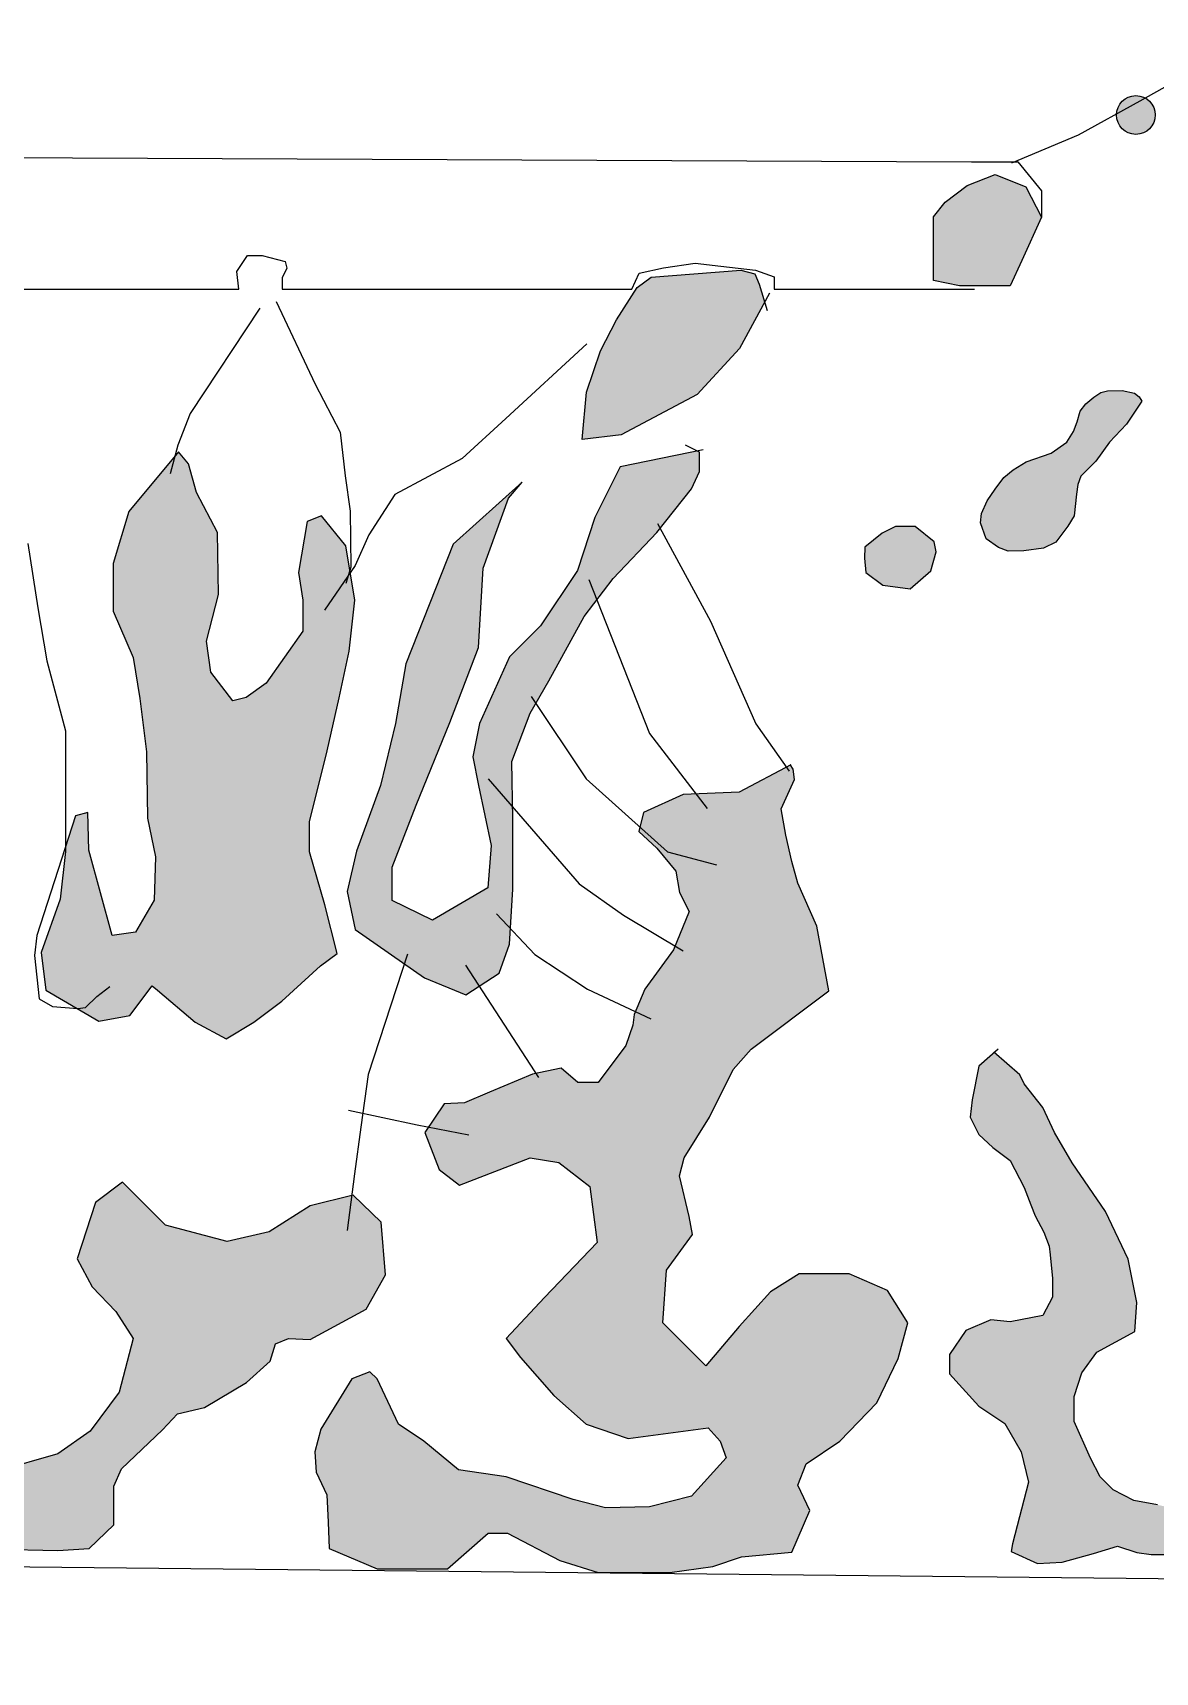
# Model space of a CAD drawing. Header units: inches. Extents: x 155 to 361, y 91 to 381.
# Drawn here: x 173.649 to 174.941, y 306.766 to 308.652 of the extents above; entities that cross this region are included whole.
import ezdxf

# ---------------------------------------------------------------- set-up
doc = ezdxf.new("R2010")
doc.units = ezdxf.units.IN
doc.header["$MEASUREMENT"] = 0
doc.layers.add('çziigi', color=10, linetype='Continuous')

msp = doc.modelspace()

# ---------------------------------------------------------------- hatches: boundary and pattern name
at = {"layer": 'çziigi'}
h = msp.add_hatch(color=256, dxfattribs=at)
h.dxf.hatch_style = 1
h.paths.add_polyline_path([(175.116, 308.4445), (175.0882, 308.4156), (175.0749, 308.4018), (175.026, 308.3935), (175.0183, 308.4073), (175.0349, 308.4334), (175.0349, 308.4563), (175.0502, 308.4639), (175.072, 308.4747), (175.0882, 308.4828), (175.1163, 308.4967), (175.1415, 308.4922), (175.2168, 308.4787), (175.1833, 308.4673), (175.1454, 308.4545)])
h.paths.add_polyline_path([(175.4129, 308.5542), (175.4129, 308.5764), (175.3976, 308.5975), (175.3553, 308.6203), (175.3264, 308.6358), (175.3089, 308.6452), (175.2887, 308.6525), (175.2411, 308.6414), (175.2226, 308.6229), (175.2226, 308.6028), (175.2432, 308.5706), (175.2432, 308.541), (175.2432, 308.5225), (175.2432, 308.5093), (175.2342, 308.5093), (175.2374, 308.4935), (175.2813, 308.4935), (175.3215, 308.5046), (175.3358, 308.5162), (175.3659, 308.5178), (175.3786, 308.5178), (175.4077, 308.5257)])
h.paths.add_polyline_path([(174.9408, 308.5579, 0.273332), (174.9293, 308.5774), (174.9236, 308.5742), (174.8963, 308.5592, 0.014537), (174.8963, 308.5579, 1)])
h.paths.add_polyline_path([(174.9236, 308.5742), (174.9293, 308.5774, 0.551569), (174.8963, 308.5592)])
h = msp.add_hatch(color=256, dxfattribs=at)
h.dxf.hatch_style = 1
h.paths.add_polyline_path([(174.8502, 308.1216), (174.8518, 308.1325), (174.8554, 308.1423), (174.8727, 308.1594), (174.8881, 308.1814), (174.9079, 308.2022), (174.9254, 308.2285), (174.9223, 308.2334), (174.917, 308.2377), (174.903, 308.2407), (174.886, 308.2405), (174.8784, 308.2386), (174.8702, 308.2331), (174.8611, 308.2254), (174.8546, 308.2172), (174.851, 308.2049), (174.8469, 308.1935), (174.8393, 308.1814), (174.8212, 308.1686), (174.7922, 308.1586), (174.7772, 308.1496), (174.7668, 308.1406), (174.7566, 308.1272), (174.7473, 308.1138), (174.7408, 308.0991), (174.7397, 308.0884), (174.7462, 308.0701), (174.7605, 308.0602), (174.7717, 308.0561), (174.7895, 308.0564), (174.8122, 308.0594), (174.8264, 308.0663), (174.8403, 308.0846), (174.8475, 308.0966)])
h.paths.add_polyline_path([(174.6888, 308.0552), (174.6866, 308.0667), (174.6646, 308.0843), (174.6421, 308.0843), (174.6266, 308.0768), (174.6068, 308.0605), (174.6064, 308.0477), (174.6077, 308.0314), (174.6275, 308.0169), (174.6588, 308.0124), (174.6827, 308.0332)])
h.paths.add_polyline_path([(174.4915, 308.3424), (174.4852, 308.3633), (174.4799, 308.3752), (174.464, 308.3792), (174.4097, 308.3752), (174.3606, 308.3712), (174.3448, 308.3593), (174.3209, 308.3222), (174.3024, 308.2865), (174.2865, 308.2389), (174.2812, 308.1846), (174.3262, 308.1899), (174.4136, 308.2362), (174.4626, 308.2892)])
h.paths.add_polyline_path([(174.8099, 308.4402), (174.7921, 308.4754), (174.7568, 308.4895), (174.7245, 308.4768), (174.699, 308.4577), (174.6857, 308.4407), (174.6857, 308.4161), (174.6857, 308.3864), (174.6857, 308.3673), (174.7155, 308.3612), (174.7741, 308.3612), (174.7875, 308.3906)])
h = msp.add_hatch(color=256, dxfattribs=at)
h.dxf.hatch_style = 1
h.paths.add_polyline_path([(173.9878, 307.826), (174.0018, 307.8872), (174.0133, 307.9407), (174.0197, 307.9997), (174.0095, 308.0621), (173.9814, 308.0965), (173.9649, 308.0901), (173.9547, 308.0315), (173.9598, 307.9997), (173.9598, 307.964), (173.9177, 307.9041), (173.8947, 307.8875), (173.8794, 307.8837), (173.8539, 307.9168), (173.8488, 307.9525), (173.8628, 308.006), (173.8616, 308.0774), (173.8373, 308.1233), (173.8284, 308.1564), (173.8169, 308.1704), (173.7596, 308.1016), (173.7417, 308.0417), (173.7417, 307.9869), (173.7647, 307.9334), (173.7723, 307.8863), (173.78, 307.8251), (173.7812, 307.7486), (173.7902, 307.704), (173.7889, 307.6543), (173.7672, 307.6174), (173.7404, 307.6136), (173.7136, 307.7117), (173.7124, 307.755), (173.6983, 307.7512), (173.6868, 307.7157), (173.6868, 307.7104), (173.6805, 307.6556), (173.6588, 307.5941), (173.6639, 307.5508), (173.7251, 307.5151), (173.7608, 307.5215), (173.7863, 307.5559), (173.7927, 307.5508), (173.8361, 307.5138), (173.8718, 307.4947), (173.9036, 307.5138), (173.9355, 307.5381), (173.9802, 307.5788), (173.9993, 307.5928), (173.9853, 307.6489), (173.9674, 307.7101), (173.9674, 307.7445)])
h = msp.add_hatch(color=256, dxfattribs=at)
h.dxf.hatch_style = 1
h.paths.add_polyline_path([(174.407, 308.1276), (174.4163, 308.1475), (174.4163, 308.17), (174.4139, 308.1711), (174.3249, 308.1528), (174.2958, 308.0945), (174.2759, 308.0336), (174.2335, 307.9701), (174.1977, 307.9344), (174.1633, 307.8576), (174.1554, 307.8192), (174.162, 307.7861), (174.1765, 307.7173), (174.1726, 307.6684), (174.109, 307.6313), (174.0626, 307.6538), (174.0626, 307.6922), (174.0904, 307.7636), (174.1289, 307.8589), (174.162, 307.945), (174.1673, 308.0363), (174.1964, 308.117), (174.2123, 308.1355), (174.1328, 308.0641), (174.0785, 307.9264), (174.0666, 307.8576), (174.0494, 307.7861), (174.0216, 307.7107), (174.011, 307.6644), (174.0202, 307.6207), (174.0997, 307.5651), (174.1474, 307.5453), (174.1858, 307.5704), (174.1977, 307.6035), (174.2017, 307.667), (174.2017, 307.7478), (174.2004, 307.8139), (174.2216, 307.8695), (174.2428, 307.9066), (174.2838, 307.9807), (174.3169, 308.0244), (174.3673, 308.0773)])
h = msp.add_hatch(color=256, dxfattribs=at)
h.dxf.hatch_style = 1
h.paths.add_polyline_path([(174.5516, 307.6245), (174.5296, 307.674), (174.5227, 307.6988), (174.5158, 307.729), (174.5103, 307.7593), (174.5259, 307.7932), (174.5243, 307.805), (174.5211, 307.81), (174.4622, 307.7786), (174.3975, 307.7758), (174.3521, 307.7552), (174.3466, 307.7332), (174.3673, 307.714), (174.3893, 307.6878), (174.3934, 307.6631), (174.4044, 307.6411), (174.3865, 307.5971), (174.3535, 307.5518), (174.3411, 307.5229), (174.3398, 307.5105), (174.3317, 307.4877), (174.4419, 307.4325), (174.4553, 307.4594), (174.4759, 307.4827), (174.5654, 307.5501)])
h.paths.add_polyline_path([(174.4278, 307.4044), (174.4419, 307.4325), (174.3317, 307.4877), (174.3315, 307.4871), (174.2999, 307.4445), (174.2765, 307.4445), (174.2572, 307.461), (174.2242, 307.4541), (174.1747, 307.4335), (174.1458, 307.4212), (174.1224, 307.4198), (174.1004, 307.3868), (174.1169, 307.3442), (174.1403, 307.3263), (174.2214, 307.3579), (174.2545, 307.3524), (174.2902, 307.3249), (174.2985, 307.2603), (174.238, 307.1971), (174.1939, 307.15), (174.2104, 307.1281), (174.2489, 307.0841), (174.2861, 307.0511), (174.3342, 307.0346), (174.4264, 307.0469), (174.4402, 307.0318), (174.4471, 307.0126), (174.4072, 306.9686), (174.359, 306.9562), (174.3081, 306.9548), (174.2709, 306.9645), (174.1939, 306.9906), (174.1389, 306.9988), (174.099, 307.0318), (174.0701, 307.0511), (174.0453, 307.1033), (174.0371, 307.1116), (174.0164, 307.1033), (173.9807, 307.0456), (173.9738, 307.0194), (173.9752, 306.9961), (173.9875, 306.97), (173.9889, 306.9383), (173.9903, 306.9081), (174.0453, 306.8847), (174.0852, 306.8847), (174.1265, 306.8847), (174.1733, 306.926), (174.1953, 306.926), (174.2558, 306.8944), (174.2998, 306.8806), (174.3425, 306.8806), (174.3824, 306.8806), (174.4319, 306.8875), (174.4649, 306.8985), (174.5227, 306.904), (174.5434, 306.9521), (174.5296, 306.981), (174.5392, 307.0057), (174.5778, 307.0318), (174.6204, 307.0758), (174.6452, 307.1267), (174.6562, 307.1679), (174.6328, 307.205), (174.5888, 307.2243), (174.531, 307.2243), (174.498, 307.2037), (174.4622, 307.1638), (174.4237, 307.1184), (174.3741, 307.1679), (174.3783, 307.2284), (174.4085, 307.2696), (174.4044, 307.2903), (174.3934, 307.337), (174.3989, 307.3576)])
h = msp.add_hatch(color=256, dxfattribs=at)
h.dxf.hatch_style = 1
h.paths.add_polyline_path([(174.8114, 307.4157), (174.7902, 307.4431), (174.7852, 307.4531), (174.7557, 307.4789), (174.7378, 307.4631), (174.7303, 307.4244), (174.7278, 307.4045), (174.7378, 307.3846), (174.754, 307.3696), (174.774, 307.3547), (174.7902, 307.3235), (174.7977, 307.3036), (174.8027, 307.2911), (174.8126, 307.2724), (174.8189, 307.2562), (174.8201, 307.2462), (174.8226, 307.2188), (174.8226, 307.1976), (174.8114, 307.1765), (174.774, 307.169), (174.7515, 307.1715), (174.7229, 307.159), (174.7041, 307.1316), (174.7041, 307.1092), (174.7378, 307.0718), (174.7677, 307.0519), (174.7865, 307.0195), (174.7952, 306.9846), (174.7765, 306.9135), (174.7752, 306.9048), (174.8052, 306.8911), (174.8338, 306.8924), (174.87, 306.9023), (174.8974, 306.911), (174.9199, 306.9036), (174.9361, 306.9011), (174.9598, 306.9011), (174.991, 306.9011), (174.996, 306.9135), (174.9785, 306.9509), (174.9436, 306.9584), (174.9162, 306.9634), (174.8925, 306.9758), (174.8775, 306.9908), (174.8663, 307.012), (174.8476, 307.0543), (174.8476, 307.083), (174.8563, 307.1104), (174.8738, 307.1341), (174.9174, 307.1578), (174.9199, 307.1914), (174.9099, 307.2413), (174.8837, 307.2961), (174.8451, 307.3522), (174.8251, 307.3871)])
h = msp.add_hatch(color=256, dxfattribs=at)
h.dxf.hatch_style = 1
h.paths.add_polyline_path([(173.2471, 307.1413), (173.2508, 307.1797), (173.2446, 307.1983), (173.2347, 307.2132), (173.2267, 307.2276), (173.2186, 307.2231), (173.1739, 307.1983), (173.1416, 307.1835), (173.1193, 307.1959), (173.1143, 307.1971), (173.082, 307.1971), (173.0721, 307.1897), (173.056, 307.15), (173.0572, 307.1289), (173.0808, 307.0954), (173.1255, 307.0644), (173.1453, 307.0359), (173.1615, 306.985), (173.1664, 306.9491), (173.1999, 306.9143), (173.2521, 306.9081), (173.3241, 306.9081), (173.3687, 306.9106), (173.4593, 306.9119), (173.5251, 306.9094), (173.5698, 306.9081), (173.6778, 306.9057), (173.7138, 306.9081), (173.7423, 306.9354), (173.7423, 306.9801), (173.751, 306.9999), (173.7982, 307.0446), (173.8155, 307.0632), (173.8466, 307.0706), (173.895, 307.0991), (173.9223, 307.1239), (173.9285, 307.1438), (173.9434, 307.15), (173.9682, 307.1487), (174.0327, 307.1835), (174.0551, 307.2231), (174.0501, 307.2839), (174.0178, 307.3149), (173.9682, 307.3025), (173.921, 307.2727), (173.8726, 307.2616), (173.8019, 307.2802), (173.7671, 307.3149), (173.7522, 307.3298), (173.7212, 307.3062), (173.7001, 307.2417), (173.7175, 307.2095), (173.7448, 307.181), (173.7647, 307.15), (173.7485, 307.088), (173.715, 307.0433), (173.6778, 307.0173), (173.5797, 306.9888), (173.5425, 306.9801), (173.4891, 306.9689), (173.4122, 306.99), (173.3439, 307.0148), (173.3439, 307.0396), (173.3861, 307.0917), (173.4767, 307.1165), (173.504, 307.1351), (173.5102, 307.1524), (173.5388, 307.1611), (173.5723, 307.1586), (173.5884, 307.1562), (173.5921, 307.1934), (173.545, 307.2492), (173.5164, 307.2628), (173.4904, 307.2628), (173.4904, 307.2355), (173.5115, 307.2293), (173.509, 307.2033), (173.4904, 307.1959), (173.4556, 307.1971), (173.4085, 307.2194), (173.3861, 307.2169), (173.3588, 307.1897), (173.3538, 307.1487), (173.3414, 307.1152), (173.3265, 307.083), (173.3179, 307.0656), (173.2968, 307.0396), (173.267, 307.0359), (173.2483, 307.088)])

# ---------------------------------------------------------------- linework, layer by layer
for p, q in [((174.9236, 308.5742), (174.9775, 308.6043)), ((174.8524, 308.535), (174.9236, 308.5742)), ((174.7757, 308.503), (174.8524, 308.535)), ((171.7118, 308.5178), (174.7296, 308.5039)), ((174.7296, 308.5039), (174.7827, 308.5039)), ((174.7827, 308.5039), (174.8099, 308.4708)), ((174.699, 308.4577), (174.7245, 308.4768)), ((174.7245, 308.4768), (174.7568, 308.4895)), ((174.7568, 308.4895), (174.7921, 308.4754)), ((174.7921, 308.4754), (174.8099, 308.4402)), ((174.6857, 308.4407), (174.699, 308.4577)), ((174.8099, 308.4708), (174.8099, 308.4402)), ((174.6857, 308.4161), (174.6857, 308.4407)), ((174.8099, 308.4402), (174.7875, 308.3906)), ((174.6857, 308.3864), (174.6857, 308.4161)), ((173.8837, 308.3778), (173.8962, 308.3962)), ((173.8962, 308.3962), (173.9129, 308.3962)), ((173.9129, 308.3962), (173.9394, 308.3894)), ((173.9415, 308.3815), (173.9361, 308.3703)), ((173.9394, 308.3894), (173.9415, 308.3815)), ((174.3471, 308.376), (174.3749, 308.382)), ((174.3749, 308.382), (174.4113, 308.3875)), ((174.4097, 308.3752), (174.464, 308.3792)), ((174.4113, 308.3875), (174.441, 308.3841)), ((174.441, 308.3841), (174.4809, 308.3794)), ((174.464, 308.3792), (174.4799, 308.3752)), ((174.4809, 308.3794), (174.5022, 308.3716)), ((174.6857, 308.3673), (174.6857, 308.3864)), ((174.7875, 308.3906), (174.7741, 308.3612)), ((173.886, 308.3576), (173.8837, 308.3778)), ((173.9361, 308.3703), (173.9361, 308.3576)), ((174.3209, 308.3222), (174.3448, 308.3593)), ((174.3386, 308.3576), (174.3471, 308.376)), ((174.3448, 308.3593), (174.3606, 308.3712)), ((174.3606, 308.3712), (174.4097, 308.3752)), ((174.4799, 308.3752), (174.4852, 308.3633)), ((174.4852, 308.3633), (174.4944, 308.3328)), ((174.5022, 308.3716), (174.5022, 308.3576)), ((174.7155, 308.3612), (174.6857, 308.3673)), ((174.7741, 308.3612), (174.7155, 308.3612)), ((173.5133, 308.3576), (173.886, 308.3576)), ((173.9293, 308.3431), (173.9739, 308.2482)), ((173.9361, 308.3576), (174.3386, 308.3576)), ((174.4971, 308.3527), (174.4626, 308.2892)), ((174.5022, 308.3576), (174.733, 308.3576)), ((173.9103, 308.3357), (173.8302, 308.2144)), ((174.3024, 308.2865), (174.3209, 308.3222)), ((174.2869, 308.2944), (174.1936, 308.2086)), ((174.2865, 308.2389), (174.3024, 308.2865)), ((174.4626, 308.2892), (174.4136, 308.2362)), ((173.9739, 308.2482), (174.0028, 308.1929)), ((174.2812, 308.1846), (174.2865, 308.2389)), ((174.4136, 308.2362), (174.3262, 308.1899)), ((174.8611, 308.2254), (174.8702, 308.2331)), ((174.8702, 308.2331), (174.8784, 308.2386)), ((174.8784, 308.2386), (174.886, 308.2405)), ((174.886, 308.2405), (174.903, 308.2407)), ((174.903, 308.2407), (174.917, 308.2377)), ((174.9254, 308.2285), (174.9079, 308.2022)), ((174.917, 308.2377), (174.9223, 308.2334)), ((174.9223, 308.2334), (174.9254, 308.2285)), ((173.8302, 308.2144), (173.8161, 308.178)), ((174.1936, 308.2086), (174.1432, 308.1624)), ((174.851, 308.2049), (174.8546, 308.2172)), ((174.8546, 308.2172), (174.8611, 308.2254)), ((174.0028, 308.1929), (174.0086, 308.1425)), ((174.3262, 308.1899), (174.2812, 308.1846)), ((174.8393, 308.1814), (174.8469, 308.1935)), ((174.8469, 308.1935), (174.851, 308.2049)), ((174.9079, 308.2022), (174.8881, 308.1814)), ((173.8169, 308.1704), (173.7596, 308.1016)), ((173.8161, 308.178), (173.807, 308.145)), ((173.8284, 308.1564), (173.8169, 308.1704)), ((174.4207, 308.1725), (174.3249, 308.1528)), ((174.4163, 308.17), (174.4004, 308.1779)), ((174.8212, 308.1686), (174.8393, 308.1814)), ((174.8881, 308.1814), (174.8727, 308.1594)), ((173.8373, 308.1233), (173.8284, 308.1564)), ((174.1432, 308.1624), (174.0656, 308.1211)), ((174.3249, 308.1528), (174.2958, 308.0945)), ((174.4163, 308.1475), (174.4163, 308.17)), ((174.7772, 308.1496), (174.7922, 308.1586)), ((174.7922, 308.1586), (174.8212, 308.1686)), ((174.8727, 308.1594), (174.8554, 308.1423)), ((174.0086, 308.1425), (174.0144, 308.1021)), ((174.2123, 308.1355), (174.1328, 308.0641)), ((174.1964, 308.117), (174.2123, 308.1355)), ((174.407, 308.1276), (174.4163, 308.1475)), ((174.7566, 308.1272), (174.7668, 308.1406)), ((174.7668, 308.1406), (174.7772, 308.1496)), ((174.8554, 308.1423), (174.8518, 308.1325)), ((173.8616, 308.0774), (173.8373, 308.1233)), ((174.0656, 308.1211), (174.0358, 308.0749)), ((174.1673, 308.0363), (174.1964, 308.117)), ((174.3673, 308.0773), (174.407, 308.1276)), ((174.7408, 308.0991), (174.7473, 308.1138)), ((174.7473, 308.1138), (174.7566, 308.1272)), ((174.8502, 308.1216), (174.8475, 308.0966)), ((174.8518, 308.1325), (174.8502, 308.1216)), ((173.7596, 308.1016), (173.7417, 308.0417)), ((173.9814, 308.0965), (173.9649, 308.0901)), ((174.0095, 308.0621), (173.9814, 308.0965)), ((174.0144, 308.1021), (174.0152, 308.0377)), ((174.7397, 308.0884), (174.7408, 308.0991)), ((174.8475, 308.0966), (174.8403, 308.0846)), ((173.8628, 308.006), (173.8616, 308.0774)), ((173.9649, 308.0901), (173.9547, 308.0315)), ((174.2958, 308.0945), (174.2759, 308.0336)), ((174.3169, 308.0244), (174.3673, 308.0773)), ((174.368, 308.0878), (174.4292, 307.9755)), ((174.6266, 308.0768), (174.6068, 308.0605)), ((174.6421, 308.0843), (174.6266, 308.0768)), ((174.6646, 308.0843), (174.6421, 308.0843)), ((174.6866, 308.0667), (174.6646, 308.0843)), ((174.7462, 308.0701), (174.7397, 308.0884)), ((174.8403, 308.0846), (174.8264, 308.0663)), ((173.6435, 308.0647), (173.655, 307.9907)), ((174.0197, 307.9997), (174.0095, 308.0621)), ((174.0358, 308.0749), (174.0201, 308.0394)), ((174.1328, 308.0641), (174.0785, 307.9264)), ((174.6068, 308.0605), (174.6064, 308.0477)), ((174.6888, 308.0552), (174.6866, 308.0667)), ((174.7605, 308.0602), (174.7462, 308.0701)), ((174.7717, 308.0561), (174.7605, 308.0602)), ((174.8122, 308.0594), (174.7895, 308.0564)), ((174.8264, 308.0663), (174.8122, 308.0594)), ((173.7417, 308.0417), (173.7417, 307.9869)), ((174.0201, 308.0394), (173.9846, 307.9882)), ((174.6064, 308.0477), (174.6077, 308.0314)), ((174.6827, 308.0332), (174.6888, 308.0552)), ((174.7895, 308.0564), (174.7717, 308.0561)), ((173.9547, 308.0315), (173.9598, 307.9997)), ((174.0152, 308.0377), (174.0094, 308.0187)), ((174.162, 307.945), (174.1673, 308.0363)), ((174.2759, 308.0336), (174.2335, 307.9701)), ((174.2838, 307.9807), (174.3169, 308.0244)), ((174.2889, 308.0235), (174.359, 307.8462)), ((174.6077, 308.0314), (174.6275, 308.0169)), ((174.6588, 308.0124), (174.6827, 308.0332)), ((173.8488, 307.9525), (173.8628, 308.006)), ((174.6275, 308.0169), (174.6588, 308.0124)), ((173.655, 307.9907), (173.6652, 307.9296)), ((173.7417, 307.9869), (173.7647, 307.9334)), ((173.9598, 307.9997), (173.9598, 307.964)), ((174.0133, 307.9407), (174.0197, 307.9997)), ((173.9598, 307.964), (173.9177, 307.9041)), ((174.2335, 307.9701), (174.1977, 307.9344)), ((174.2428, 307.9066), (174.2838, 307.9807)), ((174.4292, 307.9755), (174.4811, 307.8573)), ((173.8539, 307.9168), (173.8488, 307.9525)), ((174.1289, 307.8589), (174.162, 307.945)), ((173.6652, 307.9296), (173.6868, 307.8493)), ((173.7647, 307.9334), (173.7723, 307.8863)), ((174.0018, 307.8872), (174.0133, 307.9407)), ((174.0785, 307.9264), (174.0666, 307.8576)), ((174.1977, 307.9344), (174.1633, 307.8576)), ((173.8794, 307.8837), (173.8539, 307.9168)), ((174.2216, 307.8695), (174.2428, 307.9066)), ((173.8947, 307.8875), (173.8794, 307.8837)), ((173.9177, 307.9041), (173.8947, 307.8875)), ((174.2228, 307.8888), (174.2861, 307.7939)), ((173.7723, 307.8863), (173.78, 307.8251)), ((173.9878, 307.826), (174.0018, 307.8872)), ((174.2004, 307.8139), (174.2216, 307.8695)), ((174.0666, 307.8576), (174.0494, 307.7861)), ((174.0904, 307.7636), (174.1289, 307.8589)), ((174.1633, 307.8576), (174.1554, 307.8192)), ((174.4811, 307.8573), (174.5194, 307.8029)), ((173.6868, 307.8493), (173.6868, 307.7678)), ((174.359, 307.8462), (174.4251, 307.7596)), ((173.78, 307.8251), (173.7812, 307.7486)), ((173.9674, 307.7445), (173.9878, 307.826)), ((174.1554, 307.8192), (174.162, 307.7861)), ((174.2017, 307.7478), (174.2004, 307.8139)), ((174.1733, 307.7939), (174.2779, 307.673)), ((174.2861, 307.7939), (174.3797, 307.7101)), ((174.5214, 307.8102), (174.4622, 307.7786)), ((174.5103, 307.7593), (174.5259, 307.7932)), ((174.5243, 307.805), (174.5207, 307.8106)), ((174.5259, 307.7932), (174.5243, 307.805)), ((174.0494, 307.7861), (174.0216, 307.7107)), ((174.162, 307.7861), (174.1765, 307.7173)), ((174.3975, 307.7758), (174.3521, 307.7552)), ((174.4622, 307.7786), (174.3975, 307.7758)), ((173.6868, 307.7678), (173.6868, 307.7104)), ((174.0626, 307.6922), (174.0904, 307.7636)), ((174.5158, 307.729), (174.5103, 307.7593)), ((173.6983, 307.7512), (173.6537, 307.6136)), ((173.7124, 307.755), (173.6983, 307.7512)), ((173.7136, 307.7117), (173.7124, 307.755)), ((173.7812, 307.7486), (173.7902, 307.704)), ((173.9674, 307.7101), (173.9674, 307.7445)), ((174.2017, 307.667), (174.2017, 307.7478)), ((174.3521, 307.7552), (174.3466, 307.7332)), ((174.3466, 307.7332), (174.3673, 307.714)), ((174.5227, 307.6988), (174.5158, 307.729)), ((173.6868, 307.7104), (173.6805, 307.6556)), ((173.7404, 307.6136), (173.7136, 307.7117)), ((173.7902, 307.704), (173.7889, 307.6543)), ((173.9853, 307.6489), (173.9674, 307.7101)), ((174.0216, 307.7107), (174.011, 307.6644)), ((174.1765, 307.7173), (174.1726, 307.6684)), ((174.3673, 307.714), (174.3893, 307.6878)), ((174.3797, 307.7101), (174.4361, 307.695)), ((174.5296, 307.674), (174.5227, 307.6988)), ((174.0626, 307.6538), (174.0626, 307.6922)), ((174.3893, 307.6878), (174.3934, 307.6631)), ((174.011, 307.6644), (174.0202, 307.6207)), ((174.1726, 307.6684), (174.109, 307.6313)), ((174.1977, 307.6035), (174.2017, 307.667)), ((174.2779, 307.673), (174.3288, 307.6372)), ((174.3934, 307.6631), (174.4044, 307.6411)), ((174.5516, 307.6245), (174.5296, 307.674)), ((173.6805, 307.6556), (173.6588, 307.5941)), ((173.7889, 307.6543), (173.7672, 307.6174)), ((173.9993, 307.5928), (173.9853, 307.6489)), ((174.109, 307.6313), (174.0626, 307.6538)), ((174.1829, 307.6386), (174.227, 307.5919)), ((174.3288, 307.6372), (174.3976, 307.596)), ((174.4044, 307.6411), (174.3865, 307.5971)), ((174.5654, 307.5501), (174.5516, 307.6245)), ((173.6537, 307.6136), (173.6512, 307.5906)), ((173.7672, 307.6174), (173.7404, 307.6136)), ((174.0202, 307.6207), (174.0997, 307.5651)), ((173.6512, 307.5906), (173.6563, 307.5409)), ((173.6588, 307.5941), (173.6639, 307.5508)), ((173.9802, 307.5788), (173.9993, 307.5928)), ((174.0803, 307.5921), (174.0351, 307.4537)), ((174.1858, 307.5704), (174.1977, 307.6035)), ((174.227, 307.5919), (174.2875, 307.552)), ((174.3865, 307.5971), (174.3535, 307.5518)), ((173.9355, 307.5381), (173.9802, 307.5788)), ((174.1472, 307.5795), (174.2311, 307.4503)), ((174.1474, 307.5453), (174.1858, 307.5704)), ((173.6639, 307.5508), (173.7251, 307.5151)), ((173.7226, 307.5435), (173.7379, 307.555)), ((173.7608, 307.5215), (173.7863, 307.5559)), ((173.7863, 307.5559), (173.7927, 307.5508)), ((173.7927, 307.5508), (173.8361, 307.5138)), ((174.0997, 307.5651), (174.1474, 307.5453)), ((174.2875, 307.552), (174.3604, 307.5176)), ((174.3535, 307.5518), (174.3411, 307.5229)), ((174.4759, 307.4827), (174.5654, 307.5501)), ((173.6563, 307.5409), (173.6716, 307.532)), ((173.6716, 307.532), (173.7009, 307.5295)), ((173.7009, 307.5295), (173.7098, 307.5308)), ((173.7098, 307.5308), (173.7226, 307.5435)), ((173.9036, 307.5138), (173.9355, 307.5381)), ((173.7251, 307.5151), (173.7608, 307.5215)), ((173.8361, 307.5138), (173.8718, 307.4947)), ((173.8718, 307.4947), (173.9036, 307.5138)), ((174.3398, 307.5105), (174.3315, 307.4871)), ((174.3411, 307.5229), (174.3398, 307.5105)), ((174.3315, 307.4871), (174.2999, 307.4445)), ((174.4553, 307.4594), (174.4759, 307.4827)), ((174.7603, 307.483), (174.7378, 307.4631)), ((174.7852, 307.4531), (174.7553, 307.4793)), ((174.0351, 307.4537), (174.0266, 307.3929)), ((174.2242, 307.4541), (174.1747, 307.4335)), ((174.2572, 307.461), (174.2242, 307.4541)), ((174.2765, 307.4445), (174.2572, 307.461)), ((174.4278, 307.4044), (174.4553, 307.4594)), ((174.7378, 307.4631), (174.7303, 307.4244)), ((174.2999, 307.4445), (174.2765, 307.4445)), ((174.7902, 307.4431), (174.7852, 307.4531)), ((174.8114, 307.4157), (174.7902, 307.4431)), ((174.1224, 307.4198), (174.1004, 307.3868)), ((174.1458, 307.4212), (174.1224, 307.4198)), ((174.1747, 307.4335), (174.1458, 307.4212)), ((174.7303, 307.4244), (174.7278, 307.4045)), ((174.0124, 307.4127), (174.0916, 307.3957)), ((174.3989, 307.3576), (174.4278, 307.4044)), ((174.7278, 307.4045), (174.7378, 307.3846)), ((174.8251, 307.3871), (174.8114, 307.4157)), ((174.0266, 307.3929), (174.0195, 307.3392)), ((174.0916, 307.3957), (174.151, 307.3844)), ((174.1004, 307.3868), (174.1169, 307.3442)), ((174.7378, 307.3846), (174.754, 307.3696)), ((174.8451, 307.3522), (174.8251, 307.3871)), ((174.754, 307.3696), (174.774, 307.3547)), ((174.1169, 307.3442), (174.1403, 307.3263)), ((174.1403, 307.3263), (174.2214, 307.3579)), ((174.2214, 307.3579), (174.2545, 307.3524)), ((174.2545, 307.3524), (174.2902, 307.3249)), ((174.3934, 307.337), (174.3989, 307.3576)), ((174.774, 307.3547), (174.7902, 307.3235)), ((174.8837, 307.2961), (174.8451, 307.3522)), ((173.7522, 307.3298), (173.7212, 307.3062)), ((173.7671, 307.3149), (173.7522, 307.3298)), ((174.0195, 307.3392), (174.011, 307.2743)), ((174.2902, 307.3249), (174.2985, 307.2603)), ((174.4044, 307.2903), (174.3934, 307.337)), ((174.7902, 307.3235), (174.7977, 307.3036)), ((173.7212, 307.3062), (173.7001, 307.2417)), ((173.8019, 307.2802), (173.7671, 307.3149)), ((174.0178, 307.3149), (173.9682, 307.3025)), ((174.0501, 307.2839), (174.0178, 307.3149)), ((174.7977, 307.3036), (174.8027, 307.2911)), ((173.9682, 307.3025), (173.921, 307.2727)), ((174.0551, 307.2231), (174.0501, 307.2839)), ((174.4085, 307.2696), (174.4044, 307.2903)), ((174.8027, 307.2911), (174.8126, 307.2724)), ((174.9099, 307.2413), (174.8837, 307.2961)), ((173.8726, 307.2616), (173.8019, 307.2802)), ((173.921, 307.2727), (173.8726, 307.2616)), ((174.3783, 307.2284), (174.4085, 307.2696)), ((174.8126, 307.2724), (174.8189, 307.2562)), ((174.2985, 307.2603), (174.238, 307.1971)), ((174.8189, 307.2562), (174.8201, 307.2462)), ((174.8201, 307.2462), (174.8226, 307.2188)), ((173.7001, 307.2417), (173.7175, 307.2095)), ((174.3741, 307.1679), (174.3783, 307.2284)), ((174.9199, 307.1914), (174.9099, 307.2413)), ((173.7175, 307.2095), (173.7448, 307.181)), ((174.0327, 307.1835), (174.0551, 307.2231)), ((174.531, 307.2243), (174.498, 307.2037)), ((174.5888, 307.2243), (174.531, 307.2243)), ((174.6328, 307.205), (174.5888, 307.2243)), ((174.8226, 307.2188), (174.8226, 307.1976)), ((174.238, 307.1971), (174.1939, 307.15)), ((174.498, 307.2037), (174.4622, 307.1638)), ((174.6562, 307.1679), (174.6328, 307.205)), ((174.8226, 307.1976), (174.8114, 307.1765)), ((174.9174, 307.1578), (174.9199, 307.1914)), ((173.7448, 307.181), (173.7647, 307.15)), ((173.9682, 307.1487), (174.0327, 307.1835)), ((174.7515, 307.1715), (174.7229, 307.159)), ((174.774, 307.169), (174.7515, 307.1715)), ((174.8114, 307.1765), (174.774, 307.169)), ((174.4237, 307.1184), (174.3741, 307.1679)), ((174.4622, 307.1638), (174.4237, 307.1184)), ((174.6452, 307.1267), (174.6562, 307.1679)), ((174.7229, 307.159), (174.7041, 307.1316)), ((174.8738, 307.1341), (174.9174, 307.1578)), ((173.7647, 307.15), (173.7485, 307.088)), ((173.9223, 307.1239), (173.9285, 307.1438)), ((173.9285, 307.1438), (173.9434, 307.15)), ((173.9434, 307.15), (173.9682, 307.1487)), ((174.1939, 307.15), (174.2104, 307.1281)), ((174.8563, 307.1104), (174.8738, 307.1341)), ((173.895, 307.0991), (173.9223, 307.1239)), ((174.2104, 307.1281), (174.2489, 307.0841)), ((174.6204, 307.0758), (174.6452, 307.1267)), ((174.7041, 307.1316), (174.7041, 307.1092)), ((173.8466, 307.0706), (173.895, 307.0991)), ((174.0164, 307.1033), (173.9807, 307.0456)), ((174.0371, 307.1116), (174.0164, 307.1033)), ((174.0453, 307.1033), (174.0371, 307.1116)), ((174.0701, 307.0511), (174.0453, 307.1033)), ((174.7041, 307.1092), (174.7378, 307.0718)), ((174.8476, 307.083), (174.8563, 307.1104)), ((173.7485, 307.088), (173.715, 307.0433)), ((174.2489, 307.0841), (174.2861, 307.0511)), ((174.8476, 307.0543), (174.8476, 307.083)), ((173.7982, 307.0446), (173.8155, 307.0632)), ((173.8155, 307.0632), (173.8466, 307.0706)), ((174.5778, 307.0318), (174.6204, 307.0758)), ((174.7378, 307.0718), (174.7677, 307.0519)), ((173.715, 307.0433), (173.6778, 307.0173)), ((173.751, 306.9999), (173.7982, 307.0446)), ((173.9807, 307.0456), (173.9738, 307.0194)), ((174.099, 307.0318), (174.0701, 307.0511)), ((174.2861, 307.0511), (174.3342, 307.0346)), ((174.3342, 307.0346), (174.4264, 307.0469)), ((174.4264, 307.0469), (174.4402, 307.0318)), ((174.7677, 307.0519), (174.7865, 307.0195)), ((174.8663, 307.012), (174.8476, 307.0543)), ((174.1389, 306.9988), (174.099, 307.0318)), ((174.4402, 307.0318), (174.4471, 307.0126)), ((174.5392, 307.0057), (174.5778, 307.0318)), ((173.6778, 307.0173), (173.5797, 306.9888)), ((173.9738, 307.0194), (173.9752, 306.9961)), ((174.4471, 307.0126), (174.4072, 306.9686)), ((174.5296, 306.981), (174.5392, 307.0057)), ((174.7865, 307.0195), (174.7952, 306.9846)), ((174.8775, 306.9908), (174.8663, 307.012)), ((173.7423, 306.9801), (173.751, 306.9999)), ((173.9752, 306.9961), (173.9875, 306.97)), ((174.1939, 306.9906), (174.1389, 306.9988)), ((174.2709, 306.9645), (174.1939, 306.9906)), ((174.7952, 306.9846), (174.7765, 306.9135)), ((174.8925, 306.9758), (174.8775, 306.9908)), ((173.7423, 306.9354), (173.7423, 306.9801)), ((173.9875, 306.97), (173.9889, 306.9383)), ((174.3081, 306.9548), (174.2709, 306.9645)), ((174.4072, 306.9686), (174.359, 306.9562)), ((174.5434, 306.9521), (174.5296, 306.981)), ((174.9162, 306.9634), (174.8925, 306.9758)), ((174.9436, 306.9584), (174.9162, 306.9634)), ((174.359, 306.9562), (174.3081, 306.9548)), ((174.5227, 306.904), (174.5434, 306.9521)), ((173.7138, 306.9081), (173.7423, 306.9354)), ((173.9889, 306.9383), (173.9903, 306.9081)), ((174.1265, 306.8847), (174.1733, 306.926)), ((174.1733, 306.926), (174.1953, 306.926)), ((174.1953, 306.926), (174.2558, 306.8944)), ((173.5698, 306.9081), (173.6778, 306.9057)), ((173.6778, 306.9057), (173.7138, 306.9081)), ((173.9903, 306.9081), (174.0453, 306.8847)), ((174.7765, 306.9135), (174.7752, 306.9048)), ((174.87, 306.9023), (174.8974, 306.911)), ((174.8974, 306.911), (174.9199, 306.9036)), ((172.8107, 306.8955), (185.5369, 306.7658)), ((174.2558, 306.8944), (174.2998, 306.8806)), ((174.3824, 306.8806), (174.4319, 306.8875)), ((174.4319, 306.8875), (174.4649, 306.8985)), ((174.4649, 306.8985), (174.5227, 306.904)), ((174.7752, 306.9048), (174.8052, 306.8911)), ((174.8052, 306.8911), (174.8338, 306.8924)), ((174.8338, 306.8924), (174.87, 306.9023)), ((174.9199, 306.9036), (174.9361, 306.9011)), ((174.9361, 306.9011), (174.9598, 306.9011)), ((174.0453, 306.8847), (174.0852, 306.8847)), ((174.0852, 306.8847), (174.1265, 306.8847)), ((174.2998, 306.8806), (174.3425, 306.8806)), ((174.3425, 306.8806), (174.3824, 306.8806))]:
    msp.add_line(p, q, dxfattribs=at)
msp.add_circle((174.9186, 308.5579), 0.0223, dxfattribs=at)

doc.saveas('drawing.dxf')
